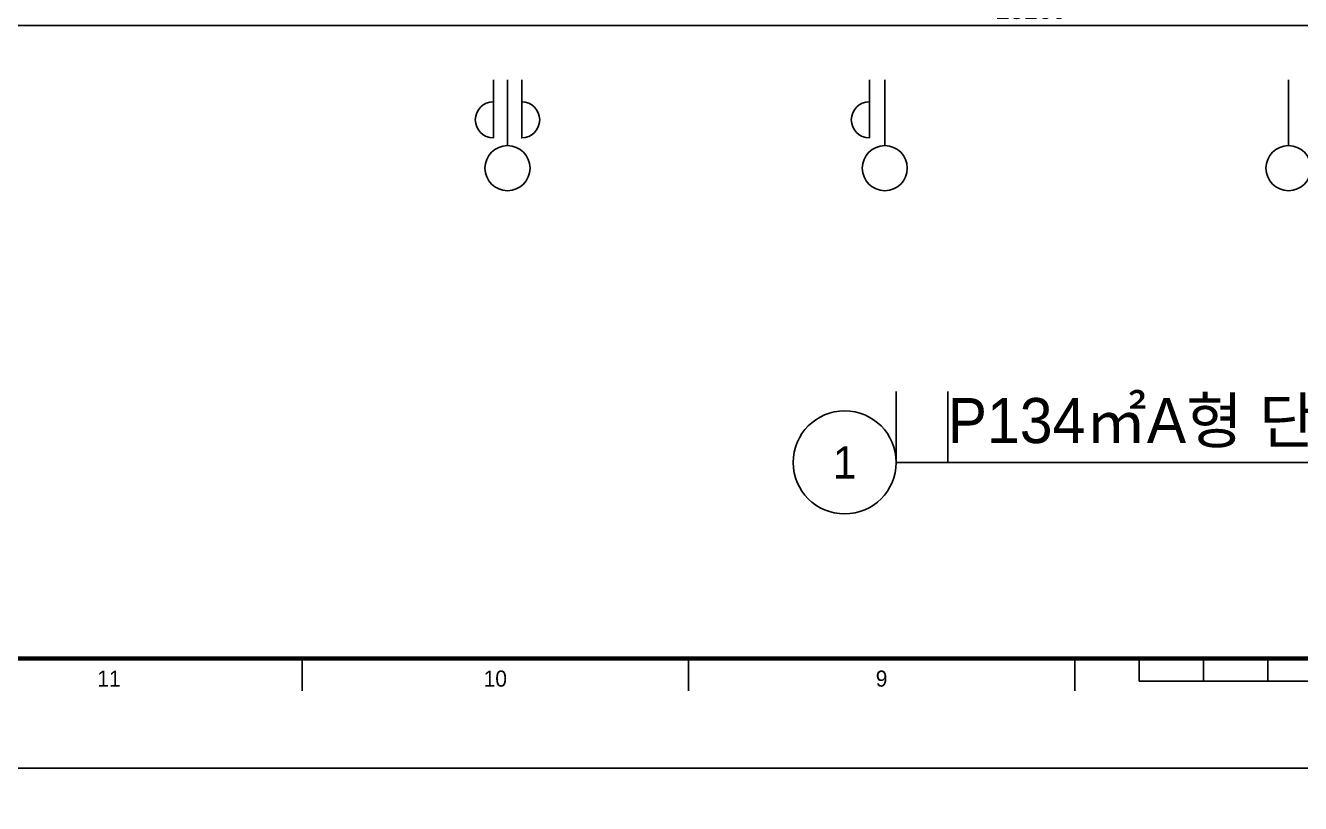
# Model space of a CAD drawing. Header units: millimetres. Extents: x -24416 to 92204, y -190080 to 23760.
# Drawn here: x 60056 to 69957, y -160655 to -154613 of the extents above; entities that cross this region are included whole.
import ezdxf
from ezdxf.enums import TextEntityAlignment as Align

# ---------------------------------------------------------------- set-up
doc = ezdxf.new("R2010")
doc.units = ezdxf.units.MM
doc.header["$LTSCALE"] = 50
doc.linetypes.add('AUDIT_D_220706163347-0', pattern=[0])
doc.layers.get('defpoints').update_dxf_attribs({"color": 139})
for name, color, linetype in [('A-치수', 7, 'AUDIT_D_220706163347-0'), ('AA-BORD-FORM', 7, 'Continuous'), ('AA-BORD-TEXT', 3, 'Continuous'), ('AA-XXXX-DIMS', 7, 'Continuous'), ('AA-XXXX-SYMB', 7, 'Continuous'), ('AA-XXXX-TEXT', 3, 'Continuous'), ('DIM', 7, 'AUDIT_D_220706163347-0')]:
    doc.layers.add(name, color=color, linetype=linetype)
doc.layers.add('Defpoint', color=135, linetype='Continuous', plot=False)
doc.styles.add('HAUD01', font='Dotum.ttf')
doc.styles.add('맑은고딕', font='malgun.ttf', dxfattribs={"width": 0.9})
doc.dimstyles.new('DIM-50', dxfattribs={"dimscale": 50, "dimtxt": 3, "dimasz": 1, "dimexe": 2, "dimexo": 2, "dimgap": 1, "dimtad": 1, "dimdec": 0, "dimzin": 0, "dimdsep": 46, "dimtxsty": '맑은고딕', "dimblk1": 'DIMDOT', "dimblk2": 'DIMDOT', "dimsah": 1, "dimcen": 0.09, "dimdle": 2, "dimclrd": 7, "dimclre": 7, "dimclrt": 3, "dimadec": 0, "dimazin": 0, "dimtfac": 1, "dimtdec": 0, "dimtix": 1, "dimtmove": 2, "dimatfit": 3, "dimldrblk": 'DIMDOT', "dimfxl": 1, "dimtolj": 1, "dimtzin": 0, "dimarcsym": 0})

# ---------------------------------------------------------------- blocks, each defined once
blk = doc.blocks.new('중심')
at = {"layer": 'DIM'}
blk.add_line((-350, 0), (0, 0), dxfattribs=at)
blk.add_circle((-470, 0), 120, dxfattribs=at)
blk = doc.blocks.new('DIMDOT')
at = {"layer": 'AA-XXXX-DIMS'}
for p, q in [((-1.5, 0), (1.5, 0)), ((0, -1.5), (0, 1.5))]:
    blk.add_line(p, q, dxfattribs=at)
for radius in [0.5, 0.25]:
    blk.add_circle((0, 0), radius, dxfattribs=at)
blk = doc.blocks.new('*D383')
at = {"layer": 'defpoints', "color": 0, "transparency": 16777216}
for p in [(5079.9, -176373.2), (30339.9, -176373.2), (30339.9, -178373.2)]:
    blk.add_point(p, dxfattribs=at)
at = {"layer": 'DIM', "color": 7, "lineweight": -2, "transparency": 16777216}
for p, q in [((5079.9, -176473.2), (5079.9, -178473.2)), ((30339.9, -176473.2), (30339.9, -178473.2)), ((5129.9, -178373.2), (30289.9, -178373.2))]:
    blk.add_line(p, q, dxfattribs=at)
at = {"layer": 'DIM', "color": 7, "lineweight": -2, "transparency": 16777216, "xscale": 50, "yscale": 50, "zscale": 50, "rotation": 180}
blk.add_blockref('DIMDOT', (5079.9, -178373.2), dxfattribs=at)
at = {"layer": 'DIM', "color": 7, "lineweight": -2, "transparency": 16777216, "xscale": 50, "yscale": 50, "zscale": 50}
blk.add_blockref('DIMDOT', (30339.9, -178373.2), dxfattribs=at)
at = {"layer": 'DIM', "color": 3, "transparency": 16777216, "insert": (17709.9, -178248.1), "char_height": 150, "attachment_point": 5, "style": 'HAUD01'}
blk.add_mtext('\\A1;25260', dxfattribs=at)
blk = doc.blocks.new('XR-FORM 청주월명')
at = {"layer": 'AA-BORD-FORM', "color": 2}
for p, q in [((241, 17), (241, 12)), ((301, 17), (301, 12)), ((361, 17), (361, 12)), ((371, 17), (371, 13.5)), ((381, 17), (381, 13.5)), ((391, 17), (391, 13.5)), ((371, 13.5), (471, 13.5))]:
    blk.add_line(p, q, dxfattribs=at)
at = {"layer": 'AA-BORD-FORM', "color": 1}
blk.add_lwpolyline([(0, 0), (841, 0), (841, 594), (0, 594)], close=True, dxfattribs=at)
at = {"layer": 'AA-BORD-FORM', "color": 2, "const_width": 0.682}
blk.add_lwpolyline([(21, 17), (21, 577), (821, 577), (821, 17)], close=True, dxfattribs=at)
at = {"layer": 'AA-BORD-TEXT', "color": 7, "style": 'HAUD01'}
for s, p in [('11', (211, 13.9)), ('10', (271, 13.9)), ('9', (331, 13.9))]:
    blk.add_text(s, height=2.5, dxfattribs=at).set_placement(p, align=Align.MIDDLE_CENTER)
blk = doc.blocks.new('DIM-1108')
at = {"layer": 'DIM'}
for points in [[(13534.9, -178965.8, 1), (13534.9, -179245.8), (13534.9, -178795.8)], [(13754.9, -178965.8, -1), (13754.9, -179245.8), (13754.9, -178795.8)], [(16454.9, -178965.8, 1), (16454.9, -179245.8), (16454.9, -178795.8)]]:
    blk.add_lwpolyline(points, format="xyb", dxfattribs=at)
at = {"layer": 'A-치수', "xscale": 1.458333333333342, "yscale": 1.458333333333342, "zscale": 1.458333333333342, "rotation": 90}
for p in [(13644.9, -178795.8), (16574.9, -178795.8), (19709.9, -178795.8)]:
    blk.add_blockref('중심', p, dxfattribs=at)
at = {"layer": 'DIM'}
dim = blk.add_linear_dim(base=(30339.9, -178373.2), p1=(5079.9, -176373.2), p2=(30339.9, -176373.2), angle=180, dimstyle='DIM-50', override={"dimscale": 50, "dimtxsty": 'HAUD01'}, dxfattribs=at)
dim.commit()
dim.dimension.update_dxf_attribs({"geometry": '*D383', "text_midpoint": (17709.9, -178248.1)})

msp = doc.modelspace()

# ---------------------------------------------------------------- linework, layer by layer
at = {"layer": 'AA-XXXX-SYMB', "color": 3}
msp.add_line((66817.1, -158006.2), (75590.7, -158006.2), dxfattribs=at)
msp.add_circle((66417.1, -158006.2), 400, dxfattribs=at)
at = {"layer": 'Defpoint'}
for p, q in [((66817.1, -158006.2), (66817.1, -157456.2)), ((67217.1, -158006.2), (67217.1, -157456.2))]:
    msp.add_line(p, q, dxfattribs=at)

# ---------------------------------------------------------------- block references
msp.add_blockref('DIM-1108', (50153.9, 23760))
at = {"xscale": 50, "yscale": 50, "zscale": 50}
for p in [(50153.9, -160380), (50153.9, -190080)]:
    msp.add_blockref('XR-FORM 청주월명', p, dxfattribs=at)

# ---------------------------------------------------------------- texts
at = {"layer": 'AA-XXXX-TEXT', "style": 'HAUD01'}
msp.add_text('P134㎡A형 단위세대 평면도(확장형)', height=350, dxfattribs=at).set_placement((67217.1, -157856.2))
msp.add_text('1', height=250, dxfattribs=at).set_placement((66417.1, -158006.2), align=Align.MIDDLE_CENTER)

doc.saveas('drawing.dxf')
